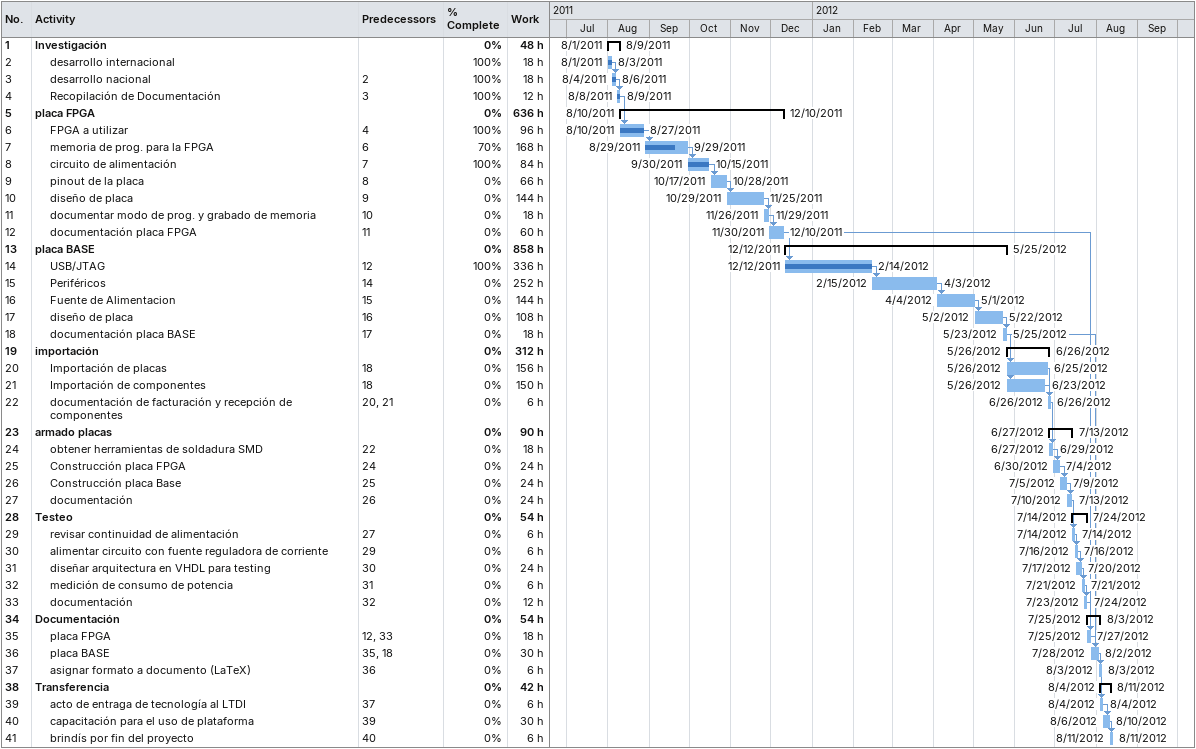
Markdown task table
| ID | Level | Task | Start | Finish | Predecessors | % complete | Work (h) |
|---|---|---|---|---|---|---|---|
| 1 | 1 | **Investigación** | 2011-08-01 | 2011-08-09 |  | 0 | 48 |
| 2 | 2 | desarrollo internacional | 2011-08-01 | 2011-08-03 |  | 100 | 18 |
| 3 | 2 | desarrollo nacional | 2011-08-04 | 2011-08-06 | 2 | 100 | 18 |
| 4 | 2 | Recopilación de Documentación | 2011-08-08 | 2011-08-09 | 3 | 100 | 12 |
| 5 | 1 | **placa FPGA** | 2011-08-10 | 2011-12-10 |  | 0 | 636 |
| 6 | 2 | FPGA a utilizar | 2011-08-10 | 2011-08-27 | 4 | 100 | 96 |
| 7 | 2 | memoria de prog. para la FPGA | 2011-08-29 | 2011-09-29 | 6 | 70 | 168 |
| 8 | 2 | circuito de alimentación | 2011-09-30 | 2011-10-15 | 7 | 100 | 84 |
| 9 | 2 | pinout de la placa | 2011-10-17 | 2011-10-28 | 8 | 0 | 66 |
| 10 | 2 | diseño de placa | 2011-10-29 | 2011-11-25 | 9 | 0 | 144 |
| 11 | 2 | documentar modo de prog. y grabado de memoria | 2011-11-26 | 2011-11-29 | 10 | 0 | 18 |
| 12 | 2 | documentación placa FPGA | 2011-11-30 | 2011-12-10 | 11 | 0 | 60 |
| 13 | 1 | **placa BASE** | 2011-12-12 | 2012-05-25 |  | 0 | 858 |
| 14 | 2 | USB/JTAG | 2011-12-12 | 2012-02-14 | 12 | 100 | 336 |
| 15 | 2 | Periféricos | 2012-02-15 | 2012-04-03 | 14 | 0 | 252 |
| 16 | 2 | Fuente de Alimentacion | 2012-04-04 | 2012-05-01 | 15 | 0 | 144 |
| 17 | 2 | diseño de placa | 2012-05-02 | 2012-05-22 | 16 | 0 | 108 |
| 18 | 2 | documentación placa BASE | 2012-05-23 | 2012-05-25 | 17 | 0 | 18 |
| 19 | 1 | **importación** | 2012-05-26 | 2012-06-26 |  | 0 | 312 |
| 20 | 2 | Importación de placas | 2012-05-26 | 2012-06-25 | 18 | 0 | 156 |
| 21 | 2 | Importación de componentes | 2012-05-26 | 2012-06-23 | 18 | 0 | 150 |
| 22 | 2 | documentación de facturación y recepción de componentes | 2012-06-26 | 2012-06-26 | 20, 21 | 0 | 6 |
| 23 | 1 | **armado placas** | 2012-06-27 | 2012-07-13 |  | 0 | 90 |
| 24 | 2 | obtener herramientas de soldadura SMD | 2012-06-27 | 2012-06-29 | 22 | 0 | 18 |
| 25 | 2 | Construcción placa FPGA | 2012-06-30 | 2012-07-04 | 24 | 0 | 24 |
| 26 | 2 | Construcción placa Base | 2012-07-05 | 2012-07-09 | 25 | 0 | 24 |
| 27 | 2 | documentación | 2012-07-10 | 2012-07-13 | 26 | 0 | 24 |
| 28 | 1 | **Testeo** | 2012-07-14 | 2012-07-24 |  | 0 | 54 |
| 29 | 2 | revisar continuidad de alimentación | 2012-07-14 | 2012-07-14 | 27 | 0 | 6 |
| 30 | 2 | alimentar circuito con fuente reguladora de corriente | 2012-07-16 | 2012-07-16 | 29 | 0 | 6 |
| 31 | 2 | diseñar arquitectura en VHDL para testing | 2012-07-17 | 2012-07-20 | 30 | 0 | 24 |
| 32 | 2 | medición de consumo de potencia | 2012-07-21 | 2012-07-21 | 31 | 0 | 6 |
| 33 | 2 | documentación | 2012-07-23 | 2012-07-24 | 32 | 0 | 12 |
| 34 | 1 | **Documentación** | 2012-07-25 | 2012-08-03 |  | 0 | 54 |
| 35 | 2 | placa FPGA | 2012-07-25 | 2012-07-27 | 12, 33 | 0 | 18 |
| 36 | 2 | placa BASE | 2012-07-28 | 2012-08-02 | 35, 18 | 0 | 30 |
| 37 | 2 | asignar formato a documento (LaTeX) | 2012-08-03 | 2012-08-03 | 36 | 0 | 6 |
| 38 | 1 | **Transferencia** | 2012-08-04 | 2012-08-11 |  | 0 | 42 |
| 39 | 2 | acto de entraga de tecnología al LTDI | 2012-08-04 | 2012-08-04 | 37 | 0 | 6 |
| 40 | 2 | capacitación para el uso de plataforma | 2012-08-06 | 2012-08-10 | 39 | 0 | 30 |
| 41 | 2 | brindís por fin del proyecto | 2012-08-11 | 2012-08-11 | 40 | 0 | 6 |
